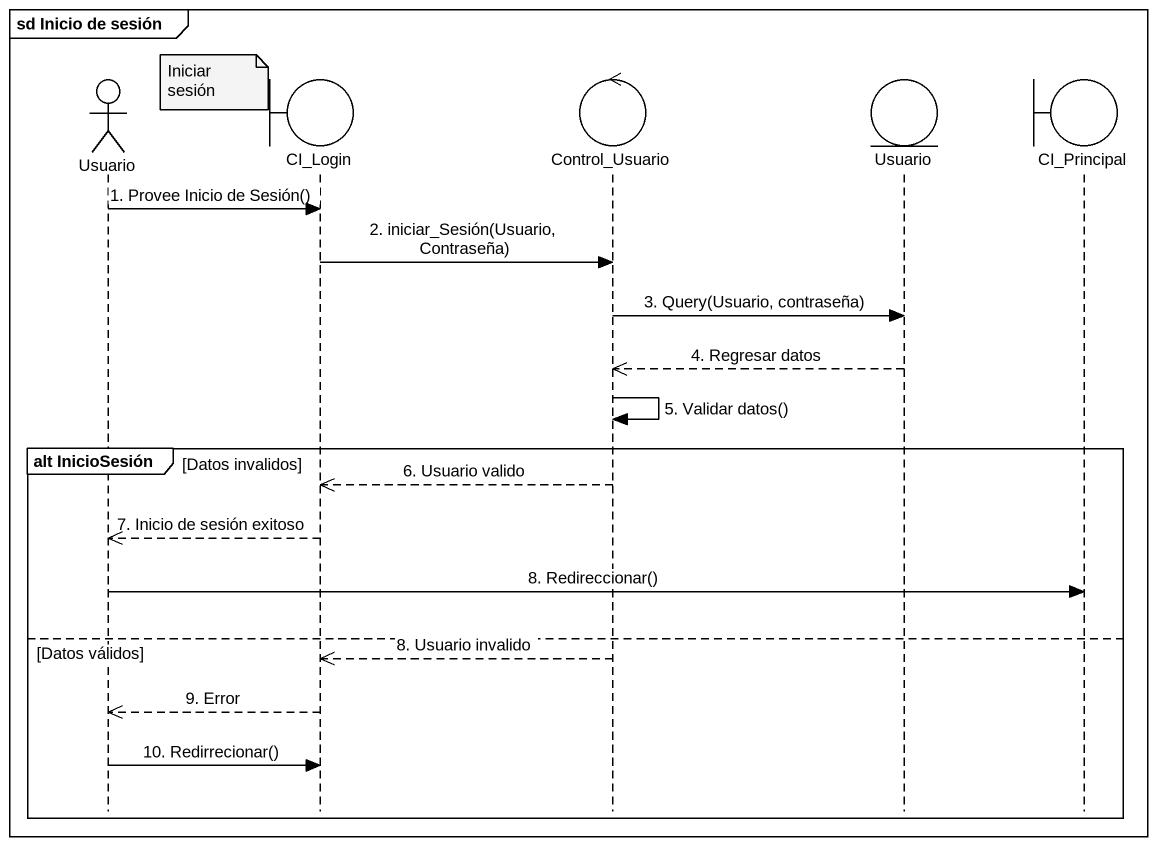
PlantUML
@startuml
mainframe sd Inicio de sesión
hide footbox
actor Usuario
boundary CI_Login
control Control_Usuario
entity "Usuario" as Usuario_2
boundary CI_Principal

note right of Usuario : Iniciar sesión
Usuario -> CI_Login : 1. Provee Inicio de Sesión()
CI_Login -> Control_Usuario : 2. iniciar_Sesión(Usuario, Contraseña)
Control_Usuario -> Usuario_2 : 3. Query(Usuario, contraseña)
Usuario_2 -->> Control_Usuario : 4. Regresar datos
Control_Usuario -> Control_Usuario : 5. Validar datos()
group alt InicioSesión [Datos invalidos]
  Control_Usuario -->> CI_Login : 6. Usuario valido
  CI_Login -->> Usuario : 7. Inicio de sesión exitoso
  Usuario -> CI_Principal : 8. Redireccionar()
else Datos válidos
  Control_Usuario -->> CI_Login : 8. Usuario invalido
  CI_Login -->> Usuario : 9. Error
  Usuario -> CI_Login : 10. Redirrecionar()
end
@enduml
